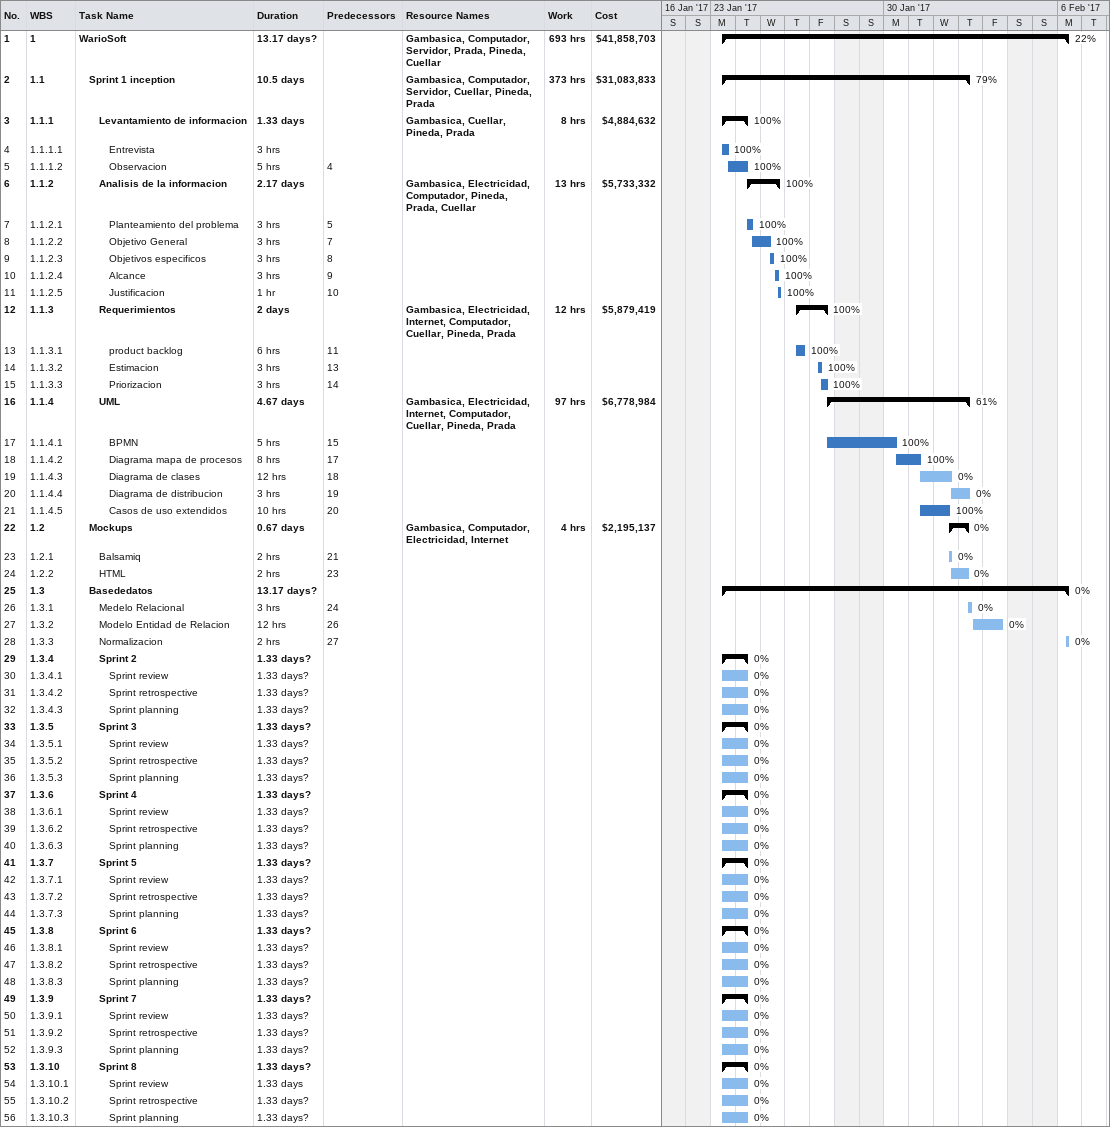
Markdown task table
| ID | WBS | Task | Duration | Start | Finish | Predecessors | Resources | % complete | Work (h) | Cost ($) |
|---|---|---|---|---|---|---|---|---|---|---|
| 1 | 1 | **WarioSoft** | 13.17d? | 2017-01-23 | 2017-02-06 |  | Gambasica, Computador, Servidor, Prada, Pineda, Cuellar | 22 | 693 | 41858703 |
| 2 | 1.1 | **Sprint 1 inception** | 10.5d | 2017-01-23 | 2017-02-02 |  | Gambasica, Computador, Servidor, Cuellar, Pineda, Prada | 79 | 373 | 31083833 |
| 3 | 1.1.1 | **Levantamiento de informacion** | 1.33d | 2017-01-23 | 2017-01-24 |  | Gambasica, Cuellar, Pineda, Prada | 100 | 8 | 4884632 |
| 4 | 1.1.1.1 | Entrevista | 3h | 2017-01-23 | 2017-01-23 |  |  | 100 |  |  |
| 5 | 1.1.1.2 | Observacion | 5h | 2017-01-23 | 2017-01-24 | 4 |  | 100 |  |  |
| 6 | 1.1.2 | **Analisis de la informacion** | 2.17d | 2017-01-24 | 2017-01-25 |  | Gambasica, Electricidad, Computador, Pineda, Prada, Cuellar | 100 | 13 | 5733332 |
| 7 | 1.1.2.1 | Planteamiento del problema | 3h | 2017-01-24 | 2017-01-24 | 5 |  | 100 |  |  |
| 8 | 1.1.2.2 | Objetivo General | 3h | 2017-01-24 | 2017-01-25 | 7 |  | 100 |  |  |
| 9 | 1.1.2.3 | Objetivos especificos | 3h | 2017-01-25 | 2017-01-25 | 8 |  | 100 |  |  |
| 10 | 1.1.2.4 | Alcance | 3h | 2017-01-25 | 2017-01-25 | 9 |  | 100 |  |  |
| 11 | 1.1.2.5 | Justificacion | 1h | 2017-01-25 | 2017-01-25 | 10 |  | 100 |  |  |
| 12 | 1.1.3 | **Requerimientos** | 2d | 2017-01-26 | 2017-01-27 |  | Gambasica, Electricidad, Internet, Computador, Cuellar, Pineda, Prada | 100 | 12 | 5879419 |
| 13 | 1.1.3.1 | product backlog | 6h | 2017-01-26 | 2017-01-26 | 11 |  | 100 |  |  |
| 14 | 1.1.3.2 | Estimacion | 3h | 2017-01-27 | 2017-01-27 | 13 |  | 100 |  |  |
| 15 | 1.1.3.3 | Priorizacion | 3h | 2017-01-27 | 2017-01-27 | 14 |  | 100 |  |  |
| 16 | 1.1.4 | **UML** | 4.67d | 2017-01-27 | 2017-02-02 |  | Gambasica, Electricidad, Internet, Computador, Cuellar, Pineda, Prada | 61 | 97 | 6778984 |
| 17 | 1.1.4.1 | BPMN | 5h | 2017-01-27 | 2017-01-30 | 15 |  | 100 |  |  |
| 18 | 1.1.4.2 | Diagrama mapa de procesos | 8h | 2017-01-30 | 2017-01-31 | 17 |  | 100 |  |  |
| 19 | 1.1.4.3 | Diagrama de clases | 12h | 2017-01-31 | 2017-02-01 | 18 |  | 0 |  |  |
| 20 | 1.1.4.4 | Diagrama de distribucion | 3h | 2017-02-01 | 2017-02-02 | 19 |  | 0 |  |  |
| 21 | 1.1.4.5 | Casos de uso extendidos | 10h | 2017-01-31 | 2017-02-01 | 20 |  | 100 |  |  |
| 22 | 1.2 | **Mockups** | 0.67d | 2017-02-01 | 2017-02-02 |  | Gambasica, Computador, Electricidad, Internet | 0 | 4 | 2195137 |
| 23 | 1.2.1 | Balsamiq | 2h | 2017-02-01 | 2017-02-01 | 21 |  | 0 |  |  |
| 24 | 1.2.2 | HTML | 2h | 2017-02-01 | 2017-02-02 | 23 |  | 0 |  |  |
| 25 | 1.3 | **Basededatos** | 13.17d? | 2017-01-23 | 2017-02-06 |  |  | 0 |  |  |
| 26 | 1.3.1 | Medelo Relacional | 3h | 2017-02-02 | 2017-02-02 | 24 |  | 0 |  |  |
| 27 | 1.3.2 | Modelo Entidad de Relacion | 12h | 2017-02-02 | 2017-02-03 | 26 |  | 0 |  |  |
| 28 | 1.3.3 | Normalizacion | 2h | 2017-02-06 | 2017-02-06 | 27 |  | 0 |  |  |
| 29 | 1.3.4 | **Sprint 2** | 1.33d? | 2017-01-23 | 2017-01-24 |  |  | 0 |  |  |
| 30 | 1.3.4.1 | Sprint review | 1.33d? | 2017-01-23 | 2017-01-24 |  |  | 0 |  |  |
| 31 | 1.3.4.2 | Sprint retrospective | 1.33d? | 2017-01-23 | 2017-01-24 |  |  | 0 |  |  |
| 32 | 1.3.4.3 | Sprint planning | 1.33d? | 2017-01-23 | 2017-01-24 |  |  | 0 |  |  |
| 33 | 1.3.5 | **Sprint 3** | 1.33d? | 2017-01-23 | 2017-01-24 |  |  | 0 |  |  |
| 34 | 1.3.5.1 | Sprint review | 1.33d? | 2017-01-23 | 2017-01-24 |  |  | 0 |  |  |
| 35 | 1.3.5.2 | Sprint retrospective | 1.33d? | 2017-01-23 | 2017-01-24 |  |  | 0 |  |  |
| 36 | 1.3.5.3 | Sprint planning | 1.33d? | 2017-01-23 | 2017-01-24 |  |  | 0 |  |  |
| 37 | 1.3.6 | **Sprint 4** | 1.33d? | 2017-01-23 | 2017-01-24 |  |  | 0 |  |  |
| 38 | 1.3.6.1 | Sprint review | 1.33d? | 2017-01-23 | 2017-01-24 |  |  | 0 |  |  |
| 39 | 1.3.6.2 | Sprint retrospective | 1.33d? | 2017-01-23 | 2017-01-24 |  |  | 0 |  |  |
| 40 | 1.3.6.3 | Sprint planning | 1.33d? | 2017-01-23 | 2017-01-24 |  |  | 0 |  |  |
| 41 | 1.3.7 | **Sprint 5** | 1.33d? | 2017-01-23 | 2017-01-24 |  |  | 0 |  |  |
| 42 | 1.3.7.1 | Sprint review | 1.33d? | 2017-01-23 | 2017-01-24 |  |  | 0 |  |  |
| 43 | 1.3.7.2 | Sprint retrospective | 1.33d? | 2017-01-23 | 2017-01-24 |  |  | 0 |  |  |
| 44 | 1.3.7.3 | Sprint planning | 1.33d? | 2017-01-23 | 2017-01-24 |  |  | 0 |  |  |
| 45 | 1.3.8 | **Sprint 6** | 1.33d? | 2017-01-23 | 2017-01-24 |  |  | 0 |  |  |
| 46 | 1.3.8.1 | Sprint review | 1.33d? | 2017-01-23 | 2017-01-24 |  |  | 0 |  |  |
| 47 | 1.3.8.2 | Sprint retrospective | 1.33d? | 2017-01-23 | 2017-01-24 |  |  | 0 |  |  |
| 48 | 1.3.8.3 | Sprint planning | 1.33d? | 2017-01-23 | 2017-01-24 |  |  | 0 |  |  |
| 49 | 1.3.9 | **Sprint 7** | 1.33d? | 2017-01-23 | 2017-01-24 |  |  | 0 |  |  |
| 50 | 1.3.9.1 | Sprint review | 1.33d? | 2017-01-23 | 2017-01-24 |  |  | 0 |  |  |
| 51 | 1.3.9.2 | Sprint retrospective | 1.33d? | 2017-01-23 | 2017-01-24 |  |  | 0 |  |  |
| 52 | 1.3.9.3 | Sprint planning | 1.33d? | 2017-01-23 | 2017-01-24 |  |  | 0 |  |  |
| 53 | 1.3.10 | **Sprint 8** | 1.33d? | 2017-01-23 | 2017-01-24 |  |  | 0 |  |  |
| 54 | 1.3.10.1 | Sprint review | 1.33d | 2017-01-23 | 2017-01-24 |  |  | 0 |  |  |
| 55 | 1.3.10.2 | Sprint retrospective | 1.33d? | 2017-01-23 | 2017-01-24 |  |  | 0 |  |  |
| 56 | 1.3.10.3 | Sprint planning | 1.33d? | 2017-01-23 | 2017-01-24 |  |  | 0 |  |  |
